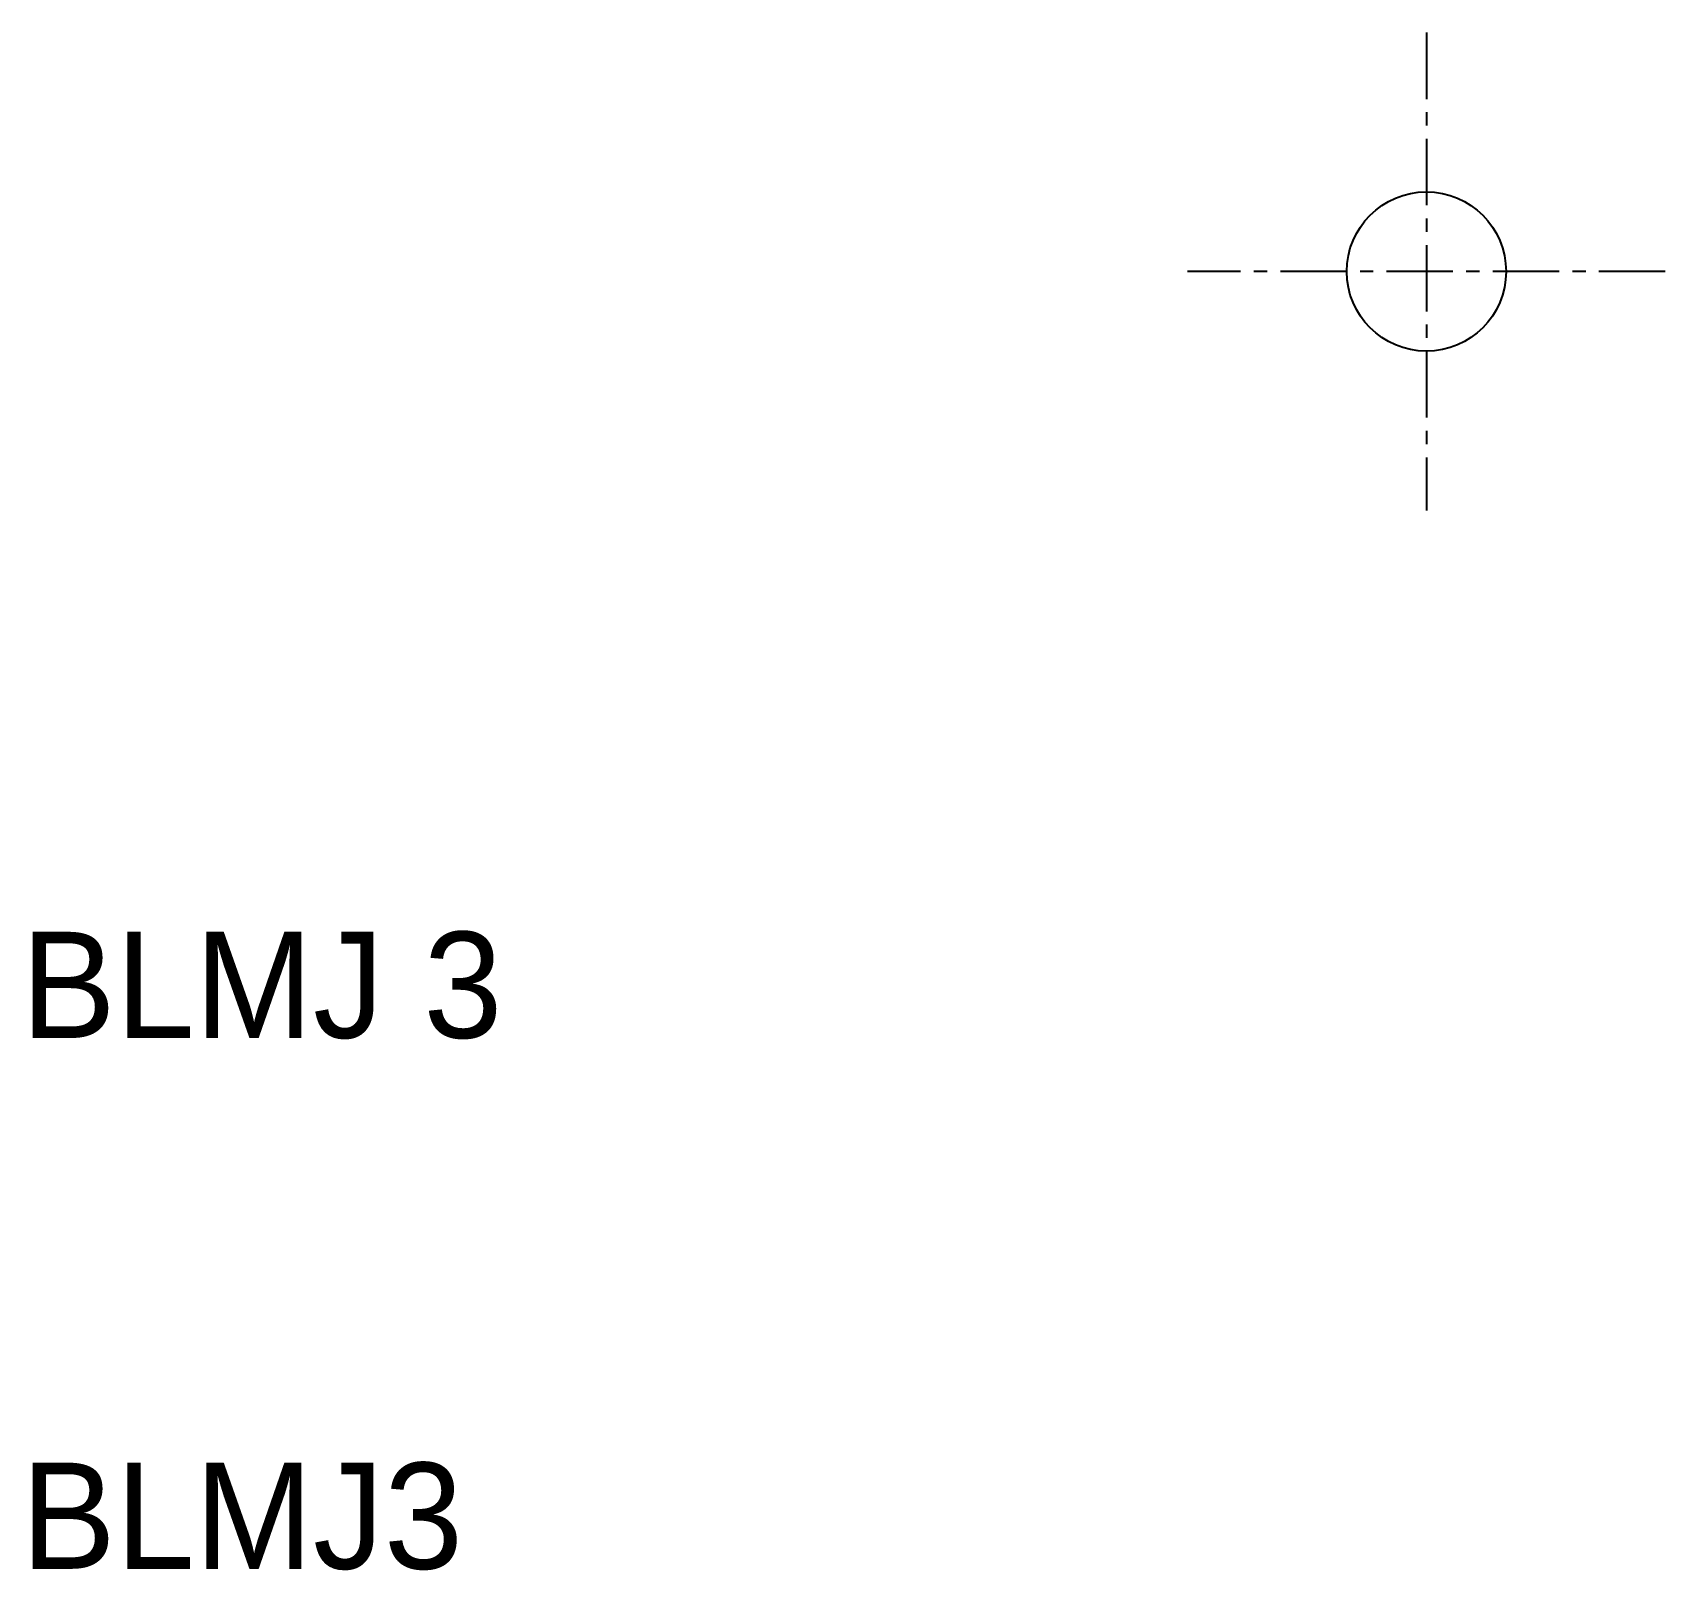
# Model space of a CAD drawing. Extents: x 10.2 to 41, y 10 to 38.9.
import ezdxf

# ---------------------------------------------------------------- set-up
doc = ezdxf.new("R2010")
doc.units = 0
doc.linetypes.add('CENTER', pattern=[2, 1.25, -0.25, 0.25, -0.25])
doc.layers.get('0').update_dxf_attribs({"linetype": 'CONTINUOUS'})
doc.layers.add('CENTER', color=1, linetype='CENTER')

msp = doc.modelspace()

# ---------------------------------------------------------------- linework, layer by layer
at = {"color": 7, "linetype": 'CONTINUOUS'}
msp.add_circle((36.468, 34.436), 1.5, dxfattribs=at)
at = {"layer": 'CENTER', "color": 1, "linetype": 'CENTER'}
for p, q in [((36.468, 38.936), (36.468, 29.936)), ((40.968, 34.436), (31.968, 34.436))]:
    msp.add_line(p, q, dxfattribs=at)

# ---------------------------------------------------------------- texts
at = {"color": 7, "linetype": 'CONTINUOUS'}
for s, p in [('BLMJ 3', (10, 20)), ('BLMJ3', (10, 10))]:
    msp.add_text(s, height=2, dxfattribs=at).set_placement(p)

doc.saveas('drawing.dxf')
